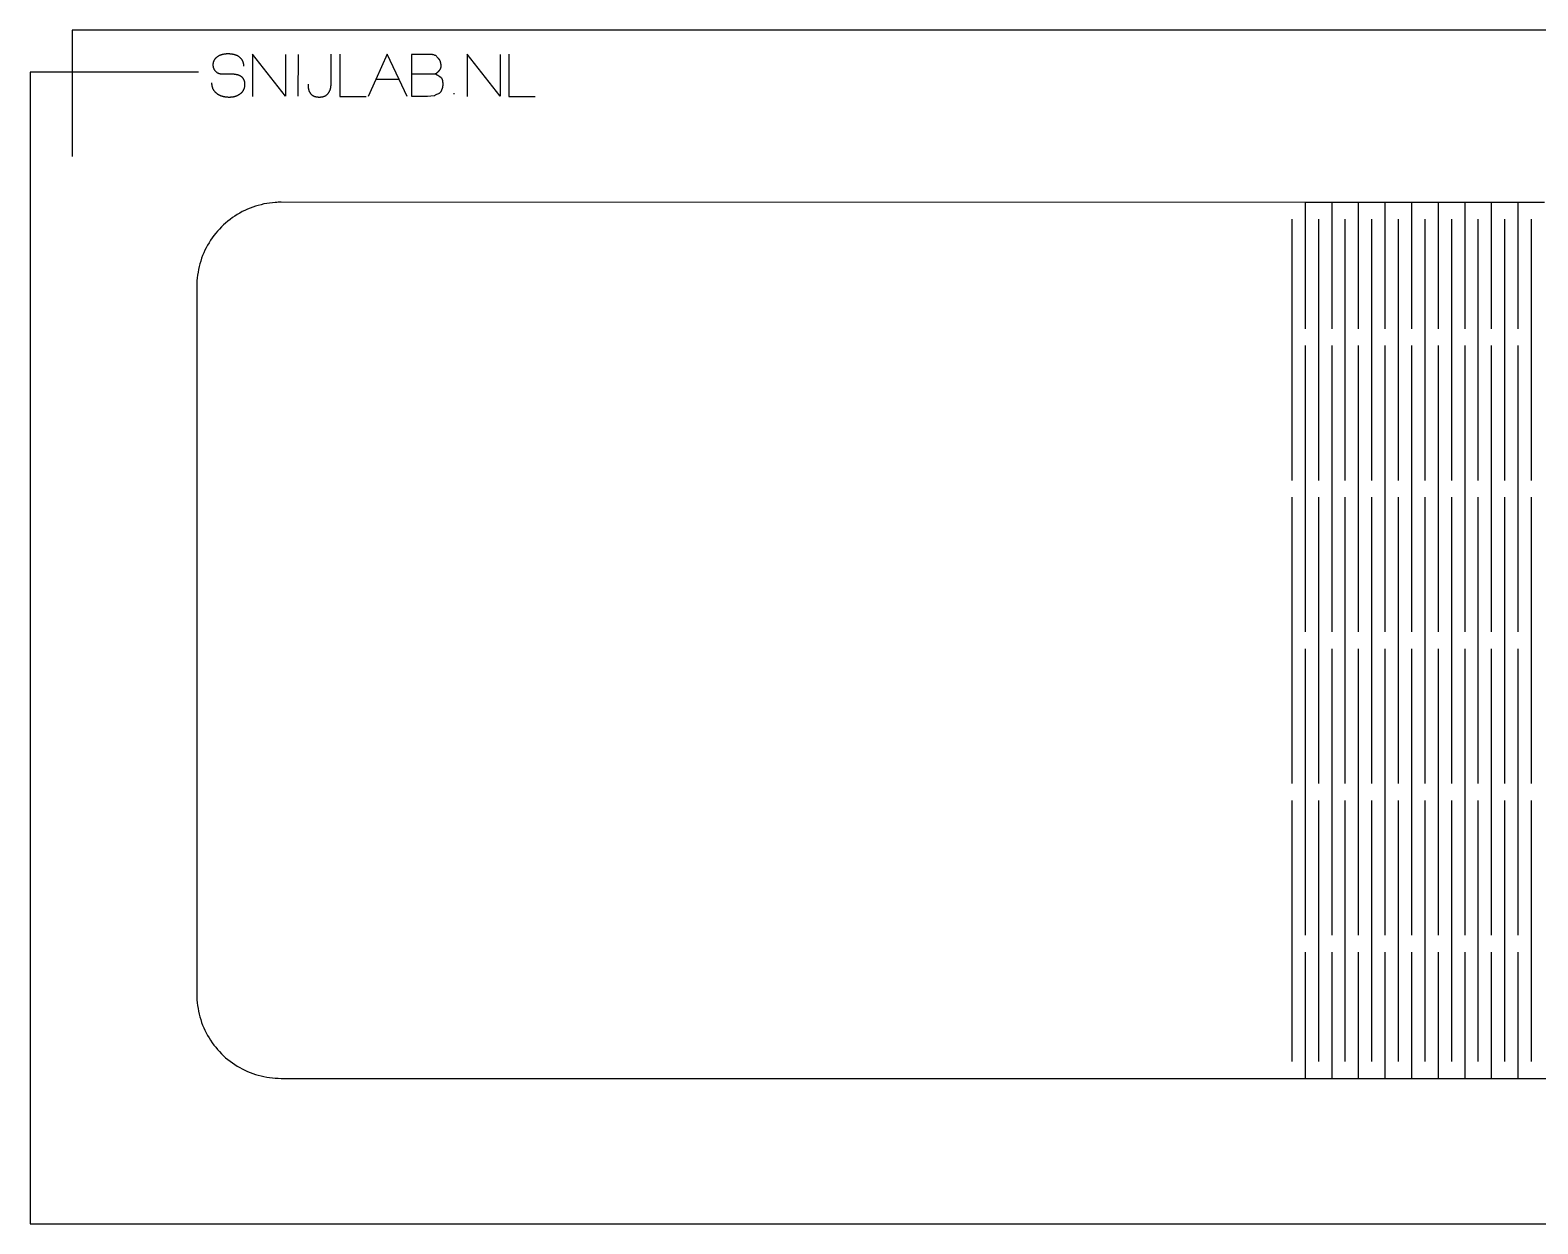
# Model space of a CAD drawing. Extents: x -180 to 180, y -71 to 71.
# Drawn here: x -179.9 to -0.9, y -70.9 to 70.9 of the extents above; entities that cross this region are included whole.
import ezdxf

# ---------------------------------------------------------------- set-up
doc = ezdxf.new("R2010")
doc.units = 0
doc.header["$MEASUREMENT"] = 0
doc.layers.get('0').update_dxf_attribs({"linetype": 'CONTINUOUS'})

msp = doc.modelspace()

# ---------------------------------------------------------------- linework, layer by layer
for p, q in [((179.91, 70.86), (-174.91, 70.86)), ((-174.91, 70.86), (-174.91, 55.86)), ((-156.98, 68.01), (-156.95, 68.02)), ((-156.95, 68.02), (-156.89, 68.03)), ((-156.89, 68.03), (-156.85, 68.04)), ((-156.85, 68.04), (-156.81, 68.05)), ((-156.81, 68.05), (-156.77, 68.05)), ((-156.77, 68.05), (-156.73, 68.06)), ((-156.73, 68.06), (-156.69, 68.06)), ((-156.69, 68.06), (-156.64, 68.06)), ((-156.64, 68.06), (-156.6, 68.07)), ((-156.6, 68.07), (-156.56, 68.07)), ((-156.56, 68.07), (-156.52, 68.07)), ((-156.52, 68.07), (-156.47, 68.07)), ((-156.47, 68.07), (-156.43, 68.07)), ((-156.43, 68.07), (-156.38, 68.07)), ((-156.38, 68.07), (-156.33, 68.07)), ((-156.33, 68.07), (-156.28, 68.07)), ((-156.28, 68.07), (-156.23, 68.07)), ((-156.23, 68.07), (-156.19, 68.06)), ((-156.19, 68.06), (-156.14, 68.06)), ((-156.14, 68.06), (-156.1, 68.06)), ((-156.1, 68.06), (-156.05, 68.05)), ((-156.05, 68.05), (-156.01, 68.04)), ((-156.01, 68.04), (-155.96, 68.04)), ((-155.96, 68.04), (-155.92, 68.03)), ((-155.92, 68.03), (-155.88, 68.02)), ((-155.88, 68.02), (-155.83, 68.02)), ((-158.18, 66.78), (-158.17, 66.82)), ((-158.18, 66.74), (-158.18, 66.78)), ((-158.18, 66.69), (-158.18, 66.74)), ((-158.18, 66.65), (-158.18, 66.69)), ((-158.17, 66.62), (-158.18, 66.65)), ((-158.17, 66.9), (-158.16, 66.93)), ((-158.17, 66.86), (-158.17, 66.9)), ((-158.17, 66.82), (-158.17, 66.86)), ((-158.17, 66.58), (-158.17, 66.62)), ((-158.16, 66.54), (-158.17, 66.58)), ((-158.16, 66.97), (-158.15, 67.01)), ((-158.16, 66.93), (-158.16, 66.97)), ((-158.16, 66.51), (-158.16, 66.54)), ((-158.15, 66.47), (-158.16, 66.51)), ((-158.15, 67.01), (-158.14, 67.05)), ((-158.14, 66.44), (-158.15, 66.47)), ((-158.14, 67.05), (-158.13, 67.08)), ((-158.13, 66.4), (-158.14, 66.44)), ((-158.13, 67.08), (-158.12, 67.12)), ((-158.12, 66.37), (-158.13, 66.4)), ((-158.12, 67.12), (-158.11, 67.16)), ((-158.11, 66.33), (-158.12, 66.37)), ((-158.11, 67.16), (-158.09, 67.19)), ((-158.1, 66.3), (-158.11, 66.33)), ((-158.08, 66.26), (-158.1, 66.3)), ((-158.09, 67.19), (-158.08, 67.22)), ((-158.08, 67.22), (-158.06, 67.26)), ((-158.07, 66.23), (-158.08, 66.26)), ((-158.05, 66.2), (-158.07, 66.23)), ((-158.06, 67.26), (-158.05, 67.29)), ((-158.05, 67.29), (-158.03, 67.32)), ((-158.03, 67.32), (-158.01, 67.35)), ((-158.01, 67.35), (-157.99, 67.39)), ((-157.99, 67.39), (-157.97, 67.42)), ((-157.97, 67.42), (-157.95, 67.45)), ((-157.95, 67.45), (-157.93, 67.48)), ((-157.93, 67.48), (-157.9, 67.51)), ((-157.9, 67.51), (-157.88, 67.53)), ((-157.88, 67.53), (-157.85, 67.56)), ((-157.85, 67.56), (-157.82, 67.59)), ((-157.82, 67.59), (-157.79, 67.62)), ((-157.79, 67.62), (-157.77, 67.64)), ((-157.77, 67.64), (-157.73, 67.67)), ((-157.73, 67.67), (-157.7, 67.69)), ((-157.7, 67.69), (-157.67, 67.72)), ((-157.67, 67.72), (-157.64, 67.74)), ((-157.64, 67.74), (-157.6, 67.76)), ((-157.6, 67.76), (-157.57, 67.78)), ((-157.57, 67.78), (-157.54, 67.8)), ((-157.54, 67.8), (-157.51, 67.82)), ((-157.51, 67.82), (-157.48, 67.84)), ((-157.48, 67.84), (-157.45, 67.85)), ((-157.45, 67.85), (-157.41, 67.87)), ((-157.41, 67.87), (-157.38, 67.88)), ((-157.38, 67.88), (-157.35, 67.9)), ((-157.35, 67.9), (-157.31, 67.91)), ((-157.31, 67.91), (-157.28, 67.93)), ((-157.28, 67.93), (-157.24, 67.94)), ((-157.24, 67.94), (-157.21, 67.95)), ((-157.21, 67.95), (-157.17, 67.96)), ((-157.17, 67.96), (-157.13, 67.98)), ((-157.13, 67.98), (-157.1, 67.99)), ((-157.1, 67.99), (-157.06, 68)), ((-157.06, 68), (-157.02, 68.01)), ((-157.02, 68.01), (-156.98, 68.01)), ((-155.83, 68.02), (-155.79, 68.01)), ((-155.79, 68.01), (-155.75, 68)), ((-155.75, 68), (-155.71, 67.99)), ((-155.71, 67.99), (-155.67, 67.98)), ((-155.67, 67.98), (-155.63, 67.97)), ((-155.63, 67.97), (-155.59, 67.95)), ((-155.59, 67.95), (-155.55, 67.94)), ((-155.55, 67.94), (-155.52, 67.93)), ((-155.52, 67.93), (-155.48, 67.91)), ((-155.48, 67.91), (-155.44, 67.9)), ((-155.44, 67.9), (-155.41, 67.88)), ((-155.41, 67.88), (-155.37, 67.87)), ((-155.37, 67.87), (-155.34, 67.85)), ((-155.34, 67.85), (-155.31, 67.83)), ((-155.31, 67.83), (-155.27, 67.81)), ((-155.27, 67.81), (-155.24, 67.8)), ((-155.24, 67.8), (-155.21, 67.78)), ((-155.21, 67.78), (-155.18, 67.76)), ((-155.18, 67.76), (-155.15, 67.73)), ((-155.15, 67.73), (-155.11, 67.71)), ((-155.11, 67.71), (-155.08, 67.69)), ((-155.08, 67.69), (-155.05, 67.66)), ((-155.05, 67.66), (-155.02, 67.63)), ((-155.02, 67.63), (-154.99, 67.61)), ((-154.99, 67.61), (-154.96, 67.58)), ((-154.96, 67.58), (-154.93, 67.55)), ((-154.93, 67.55), (-154.9, 67.52)), ((-154.9, 67.52), (-154.88, 67.49)), ((-154.88, 67.49), (-154.85, 67.46)), ((-154.85, 67.46), (-154.83, 67.43)), ((-154.83, 67.43), (-154.8, 67.39)), ((-154.8, 67.39), (-154.78, 67.36)), ((-154.78, 67.36), (-154.76, 67.33)), ((-154.76, 67.33), (-154.74, 67.29)), ((-154.74, 67.29), (-154.72, 67.26)), ((-154.72, 67.26), (-154.7, 67.22)), ((-154.7, 67.22), (-154.69, 67.18)), ((-154.69, 67.18), (-154.67, 67.14)), ((-154.67, 67.14), (-154.66, 67.11)), ((-154.66, 67.11), (-154.64, 67.07)), ((-154.64, 67.07), (-154.63, 67.03)), ((-154.63, 67.03), (-154.62, 66.98)), ((-154.62, 66.98), (-154.61, 66.94)), ((-154.61, 66.94), (-154.6, 66.9)), ((-154.6, 66.9), (-154.59, 66.86)), ((-154.59, 66.86), (-154.58, 66.81)), ((-154.58, 66.81), (-154.58, 66.77)), ((-154.58, 66.77), (-154.57, 66.72)), ((-154.57, 66.72), (-154.57, 66.68)), ((-154.57, 66.68), (-154.56, 66.63)), ((-154.56, 66.63), (-154.56, 66.58)), ((-149.61, 63.01), (-153.52, 68.01)), ((-153.52, 68.01), (-153.52, 62.98)), ((-149.61, 67.98), (-149.61, 63.01)), ((-148.1, 67.98), (-148.11, 63.01)), ((-144.18, 64.55), (-144.18, 68.01)), ((-143.13, 68.01), (-143.13, 62.98)), ((-137.52, 68.01), (-138.87, 64.99)), ((-136.09, 64.99), (-137.52, 68.01)), ((-132.61, 67.98), (-134.64, 67.98)), ((-134.64, 67.98), (-134.64, 63.01)), ((-132.56, 67.98), (-132.61, 67.98)), ((-132.5, 67.97), (-132.56, 67.98)), ((-132.45, 67.97), (-132.5, 67.97)), ((-132.4, 67.97), (-132.45, 67.97)), ((-132.36, 67.97), (-132.4, 67.97)), ((-132.31, 67.96), (-132.36, 67.97)), ((-132.27, 67.96), (-132.31, 67.96)), ((-132.23, 67.96), (-132.27, 67.96)), ((-132.19, 67.95), (-132.23, 67.96)), ((-132.15, 67.95), (-132.19, 67.95)), ((-132.11, 67.94), (-132.15, 67.95)), ((-132.08, 67.93), (-132.11, 67.94)), ((-132.04, 67.93), (-132.08, 67.93)), ((-132.01, 67.92), (-132.04, 67.93)), ((-131.98, 67.91), (-132.01, 67.92)), ((-131.91, 67.88), (-131.98, 67.91)), ((-131.85, 67.86), (-131.91, 67.88)), ((-131.82, 67.85), (-131.85, 67.86)), ((-131.8, 67.84), (-131.82, 67.85)), ((-131.76, 67.83), (-131.8, 67.84)), ((-131.68, 67.76), (-131.76, 67.83)), ((-131.62, 67.69), (-131.68, 67.76)), ((-131.55, 67.62), (-131.62, 67.69)), ((-131.5, 67.56), (-131.55, 67.62)), ((-131.47, 67.54), (-131.5, 67.56)), ((-131.45, 67.51), (-131.47, 67.54)), ((-131.42, 67.48), (-131.45, 67.51)), ((-131.4, 67.45), (-131.42, 67.48)), ((-131.38, 67.43), (-131.4, 67.45)), ((-131.36, 67.41), (-131.38, 67.43)), ((-131.34, 67.38), (-131.36, 67.41)), ((-131.32, 67.36), (-131.34, 67.38)), ((-131.21, 67.1), (-131.32, 67.36)), ((-131.23, 66.21), (-131.21, 66.23)), ((-131.2, 67.08), (-131.21, 67.1)), ((-131.21, 66.23), (-131.2, 66.26)), ((-131.19, 67.05), (-131.2, 67.08)), ((-131.2, 66.26), (-131.18, 66.29)), ((-131.18, 67.03), (-131.19, 67.05)), ((-131.17, 67), (-131.18, 67.03)), ((-131.18, 66.29), (-131.17, 66.32)), ((-131.17, 66.98), (-131.17, 67)), ((-131.16, 66.95), (-131.17, 66.98)), ((-131.17, 66.32), (-131.16, 66.35)), ((-131.15, 66.93), (-131.16, 66.95)), ((-131.16, 66.35), (-131.15, 66.38)), ((-131.15, 66.9), (-131.15, 66.93)), ((-131.14, 66.87), (-131.15, 66.9)), ((-131.15, 66.38), (-131.14, 66.41)), ((-131.14, 66.83), (-131.14, 66.87)), ((-131.13, 66.79), (-131.14, 66.83)), ((-131.14, 66.41), (-131.13, 66.44)), ((-131.13, 66.75), (-131.13, 66.79)), ((-131.13, 66.71), (-131.13, 66.75)), ((-131.13, 66.69), (-131.13, 66.71)), ((-131.12, 66.66), (-131.13, 66.69)), ((-131.13, 66.48), (-131.12, 66.51)), ((-131.13, 66.44), (-131.13, 66.48)), ((-131.12, 66.63), (-131.12, 66.66)), ((-131.12, 66.6), (-131.12, 66.63)), ((-131.12, 66.57), (-131.12, 66.6)), ((-131.12, 66.54), (-131.12, 66.57)), ((-131.12, 66.51), (-131.12, 66.54)), ((-124.12, 63.01), (-128.03, 68.01)), ((-128.03, 68.01), (-128.03, 62.98)), ((-124.12, 67.98), (-124.12, 63.01)), ((-123.06, 68.01), (-123.06, 62.98)), ((-159.91, 65.86), (-179.91, 65.86)), ((-179.91, 65.86), (-179.91, -70.86)), ((-158.37, 64.61), (-158.37, 64.58)), ((-158.37, 64.58), (-158.37, 64.55)), ((-158.37, 64.55), (-158.36, 64.53)), ((-158.36, 64.53), (-158.36, 64.5)), ((-158.36, 64.5), (-158.36, 64.47)), ((-158.36, 64.47), (-158.36, 64.45)), ((-158.36, 64.45), (-158.36, 64.42)), ((-158.03, 66.17), (-158.05, 66.2)), ((-158.01, 66.13), (-158.03, 66.17)), ((-157.99, 66.1), (-158.01, 66.13)), ((-157.98, 66.08), (-157.99, 66.1)), ((-157.96, 66.06), (-157.98, 66.08)), ((-157.94, 66.04), (-157.96, 66.06)), ((-157.93, 66.02), (-157.94, 66.04)), ((-157.91, 66), (-157.93, 66.02)), ((-157.89, 65.98), (-157.91, 66)), ((-157.88, 65.96), (-157.89, 65.98)), ((-157.86, 65.94), (-157.88, 65.96)), ((-157.84, 65.92), (-157.86, 65.94)), ((-157.82, 65.9), (-157.84, 65.92)), ((-157.8, 65.88), (-157.82, 65.9)), ((-157.78, 65.86), (-157.8, 65.88)), ((-157.76, 65.85), (-157.78, 65.86)), ((-157.74, 65.83), (-157.76, 65.85)), ((-157.72, 65.82), (-157.74, 65.83)), ((-157.69, 65.79), (-157.72, 65.82)), ((-157.66, 65.77), (-157.69, 65.79)), ((-157.63, 65.76), (-157.66, 65.77)), ((-157.59, 65.74), (-157.63, 65.76)), ((-157.56, 65.72), (-157.59, 65.74)), ((-157.53, 65.71), (-157.56, 65.72)), ((-157.49, 65.7), (-157.53, 65.71)), ((-157.46, 65.68), (-157.49, 65.7)), ((-157.42, 65.67), (-157.46, 65.68)), ((-157.39, 65.67), (-157.42, 65.67)), ((-157.35, 65.66), (-157.39, 65.67)), ((-157.31, 65.65), (-157.35, 65.66)), ((-157.28, 65.65), (-157.31, 65.65)), ((-157.24, 65.65), (-157.28, 65.65)), ((-157.21, 65.65), (-157.24, 65.65)), ((-156.16, 65.65), (-157.21, 65.65)), ((-156.06, 65.64), (-156.16, 65.65)), ((-156.01, 65.64), (-156.06, 65.64)), ((-155.96, 65.64), (-156.01, 65.64)), ((-155.92, 65.64), (-155.96, 65.64)), ((-155.87, 65.63), (-155.92, 65.64)), ((-155.82, 65.63), (-155.87, 65.63)), ((-155.78, 65.63), (-155.82, 65.63)), ((-155.74, 65.62), (-155.78, 65.63)), ((-155.69, 65.62), (-155.74, 65.62)), ((-155.65, 65.61), (-155.69, 65.62)), ((-155.61, 65.61), (-155.65, 65.61)), ((-155.57, 65.6), (-155.61, 65.61)), ((-155.53, 65.6), (-155.57, 65.6)), ((-155.49, 65.59), (-155.53, 65.6)), ((-155.45, 65.58), (-155.49, 65.59)), ((-155.41, 65.57), (-155.45, 65.58)), ((-155.38, 65.57), (-155.41, 65.57)), ((-155.34, 65.56), (-155.38, 65.57)), ((-155.31, 65.55), (-155.34, 65.56)), ((-155.27, 65.54), (-155.31, 65.55)), ((-155.24, 65.53), (-155.27, 65.54)), ((-155.21, 65.52), (-155.24, 65.53)), ((-155.17, 65.51), (-155.21, 65.52)), ((-155.14, 65.5), (-155.17, 65.51)), ((-155.11, 65.49), (-155.14, 65.5)), ((-155.08, 65.48), (-155.11, 65.49)), ((-155.06, 65.46), (-155.08, 65.48)), ((-155.03, 65.45), (-155.06, 65.46)), ((-155, 65.44), (-155.03, 65.45)), ((-154.97, 65.42), (-155, 65.44)), ((-154.93, 65.4), (-154.97, 65.42)), ((-154.9, 65.38), (-154.93, 65.4)), ((-154.86, 65.36), (-154.9, 65.38)), ((-154.84, 65.34), (-154.86, 65.36)), ((-154.82, 65.33), (-154.84, 65.34)), ((-154.79, 65.31), (-154.82, 65.33)), ((-154.77, 65.29), (-154.79, 65.31)), ((-154.75, 65.27), (-154.77, 65.29)), ((-154.73, 65.25), (-154.75, 65.27)), ((-154.71, 65.23), (-154.73, 65.25)), ((-154.69, 65.22), (-154.71, 65.23)), ((-154.67, 65.19), (-154.69, 65.22)), ((-154.65, 65.17), (-154.67, 65.19)), ((-154.64, 65.15), (-154.65, 65.17)), ((-154.62, 65.13), (-154.64, 65.15)), ((-154.6, 65.11), (-154.62, 65.13)), ((-154.59, 65.09), (-154.6, 65.11)), ((-154.57, 65.06), (-154.59, 65.09)), ((-154.56, 65.04), (-154.57, 65.06)), ((-154.55, 65.01), (-154.56, 65.04)), ((-154.53, 64.99), (-154.55, 65.01)), ((-154.52, 64.96), (-154.53, 64.99)), ((-154.51, 64.94), (-154.52, 64.96)), ((-154.5, 64.91), (-154.51, 64.94)), ((-154.49, 64.89), (-154.5, 64.91)), ((-154.48, 64.86), (-154.49, 64.89)), ((-154.47, 64.83), (-154.48, 64.86)), ((-154.46, 64.79), (-154.47, 64.83)), ((-154.45, 64.76), (-154.46, 64.79)), ((-154.44, 64.72), (-154.45, 64.76)), ((-154.43, 64.68), (-154.44, 64.72)), ((-154.43, 64.63), (-154.43, 64.68)), ((-154.42, 64.59), (-154.43, 64.63)), ((-154.42, 64.55), (-154.42, 64.59)), ((-154.41, 64.51), (-154.42, 64.55)), ((-154.41, 64.46), (-154.41, 64.51)), ((-154.41, 64.42), (-154.41, 64.46)), ((-144.19, 64.4), (-144.18, 64.45)), ((-144.18, 64.5), (-144.18, 64.55)), ((-144.18, 64.45), (-144.18, 64.5)), ((-138.87, 64.99), (-139.79, 62.98)), ((-136.09, 64.99), (-138.87, 64.99)), ((-135.16, 62.98), (-136.09, 64.99)), ((-134.61, 65.66), (-131.82, 65.66)), ((-131.82, 65.66), (-131.79, 65.68)), ((-131.74, 65.62), (-131.82, 65.66)), ((-131.79, 65.68), (-131.75, 65.7)), ((-131.75, 65.7), (-131.71, 65.73)), ((-131.66, 65.57), (-131.74, 65.62)), ((-131.71, 65.73), (-131.68, 65.75)), ((-131.68, 65.75), (-131.64, 65.77)), ((-131.62, 65.55), (-131.66, 65.57)), ((-131.64, 65.77), (-131.61, 65.8)), ((-131.59, 65.53), (-131.62, 65.55)), ((-131.61, 65.8), (-131.58, 65.83)), ((-131.55, 65.51), (-131.59, 65.53)), ((-131.58, 65.83), (-131.54, 65.85)), ((-131.52, 65.49), (-131.55, 65.51)), ((-131.54, 65.85), (-131.51, 65.88)), ((-131.48, 65.47), (-131.52, 65.49)), ((-131.51, 65.88), (-131.48, 65.91)), ((-131.48, 65.91), (-131.45, 65.94)), ((-131.45, 65.45), (-131.48, 65.47)), ((-131.45, 65.94), (-131.42, 65.97)), ((-131.42, 65.43), (-131.45, 65.45)), ((-131.42, 65.97), (-131.39, 66)), ((-131.39, 65.41), (-131.42, 65.43)), ((-131.39, 66), (-131.36, 66.03)), ((-131.36, 65.39), (-131.39, 65.41)), ((-131.36, 66.03), (-131.33, 66.07)), ((-131.33, 65.37), (-131.36, 65.39)), ((-131.33, 66.07), (-131.3, 66.1)), ((-131.31, 65.35), (-131.33, 65.37)), ((-131.28, 65.33), (-131.31, 65.35)), ((-131.3, 66.1), (-131.28, 66.12)), ((-131.28, 66.12), (-131.27, 66.15)), ((-131.13, 65.21), (-131.28, 65.33)), ((-131.27, 66.15), (-131.25, 66.17)), ((-131.25, 66.17), (-131.24, 66.19)), ((-131.24, 66.19), (-131.23, 66.21)), ((-131.03, 65.12), (-131.13, 65.21)), ((-131.01, 65.1), (-131.03, 65.12)), ((-130.99, 65.07), (-131.01, 65.1)), ((-130.98, 65.04), (-130.99, 65.07)), ((-130.97, 65.02), (-130.98, 65.04)), ((-130.96, 64.99), (-130.97, 65.02)), ((-130.95, 64.97), (-130.96, 64.99)), ((-130.94, 64.94), (-130.95, 64.97)), ((-130.94, 64.91), (-130.94, 64.94)), ((-130.93, 64.88), (-130.94, 64.91)), ((-130.92, 64.85), (-130.93, 64.88)), ((-130.91, 64.81), (-130.92, 64.85)), ((-130.91, 64.76), (-130.91, 64.81)), ((-130.9, 64.71), (-130.91, 64.76)), ((-130.9, 64.66), (-130.9, 64.71)), ((-130.89, 64.64), (-130.9, 64.66)), ((-130.89, 64.61), (-130.89, 64.64)), ((-130.89, 64.58), (-130.89, 64.61)), ((-130.89, 64.56), (-130.89, 64.58)), ((-130.89, 64.53), (-130.89, 64.56)), ((-130.89, 64.5), (-130.89, 64.53)), ((-130.89, 64.47), (-130.89, 64.5)), ((-130.89, 64.44), (-130.89, 64.47)), ((-130.89, 64.39), (-130.89, 64.44)), ((-158.36, 64.42), (-158.35, 64.4)), ((-158.35, 64.4), (-158.35, 64.37)), ((-158.35, 64.37), (-158.34, 64.32)), ((-158.34, 64.32), (-158.33, 64.27)), ((-158.33, 64.27), (-158.32, 64.22)), ((-158.32, 64.22), (-158.31, 64.18)), ((-158.31, 64.18), (-158.3, 64.13)), ((-158.3, 64.13), (-158.29, 64.08)), ((-158.29, 64.08), (-158.27, 64.04)), ((-158.27, 64.04), (-158.26, 64)), ((-158.26, 64), (-158.24, 63.95)), ((-158.24, 63.95), (-158.22, 63.91)), ((-158.22, 63.91), (-158.2, 63.87)), ((-158.2, 63.87), (-158.18, 63.83)), ((-158.18, 63.83), (-158.16, 63.79)), ((-158.16, 63.79), (-158.13, 63.75)), ((-158.13, 63.75), (-158.11, 63.71)), ((-158.11, 63.71), (-158.08, 63.67)), ((-158.08, 63.67), (-158.06, 63.64)), ((-158.06, 63.64), (-158.03, 63.6)), ((-158.03, 63.6), (-158, 63.57)), ((-158, 63.57), (-157.97, 63.53)), ((-157.97, 63.53), (-157.94, 63.5)), ((-157.94, 63.5), (-157.91, 63.47)), ((-157.91, 63.47), (-157.87, 63.44)), ((-157.87, 63.44), (-157.84, 63.41)), ((-157.84, 63.41), (-157.8, 63.38)), ((-157.8, 63.38), (-157.76, 63.35)), ((-157.76, 63.35), (-157.72, 63.32)), ((-157.72, 63.32), (-157.69, 63.29)), ((-157.69, 63.29), (-157.65, 63.27)), ((-157.65, 63.27), (-157.61, 63.25)), ((-157.61, 63.25), (-157.58, 63.22)), ((-157.58, 63.22), (-157.54, 63.2)), ((-157.54, 63.2), (-157.5, 63.18)), ((-157.5, 63.18), (-157.46, 63.16)), ((-157.46, 63.16), (-157.42, 63.15)), ((-157.42, 63.15), (-157.38, 63.13)), ((-157.38, 63.13), (-157.34, 63.11)), ((-157.34, 63.11), (-157.3, 63.09)), ((-157.3, 63.09), (-157.26, 63.08)), ((-157.26, 63.08), (-157.22, 63.06)), ((-157.22, 63.06), (-157.17, 63.05)), ((-157.17, 63.05), (-157.13, 63.03)), ((-157.13, 63.03), (-157.08, 63.02)), ((-157.08, 63.02), (-157.04, 63.01)), ((-157.04, 63.01), (-156.99, 63)), ((-156.99, 63), (-156.95, 62.99)), ((-156.95, 62.99), (-156.9, 62.98)), ((-156.9, 62.98), (-156.83, 62.97)), ((-156.83, 62.97), (-156.78, 62.96)), ((-156.78, 62.96), (-156.73, 62.95)), ((-156.73, 62.95), (-156.68, 62.94)), ((-156.68, 62.94), (-156.63, 62.94)), ((-156.63, 62.94), (-156.57, 62.93)), ((-156.57, 62.93), (-156.52, 62.93)), ((-156.52, 62.93), (-156.47, 62.93)), ((-156.47, 62.93), (-156.41, 62.92)), ((-156.41, 62.92), (-156.36, 62.92)), ((-156.36, 62.92), (-156.3, 62.92)), ((-156.3, 62.92), (-156.25, 62.92)), ((-156.25, 62.92), (-156.2, 62.92)), ((-156.2, 62.92), (-156.16, 62.92)), ((-156.16, 62.92), (-156.11, 62.92)), ((-156.11, 62.92), (-156.07, 62.93)), ((-156.07, 62.93), (-156.02, 62.93)), ((-156.02, 62.93), (-155.98, 62.93)), ((-155.98, 62.93), (-155.93, 62.94)), ((-155.93, 62.94), (-155.89, 62.94)), ((-155.89, 62.94), (-155.85, 62.95)), ((-155.85, 62.95), (-155.81, 62.96)), ((-155.81, 62.96), (-155.76, 62.96)), ((-155.76, 62.96), (-155.72, 62.97)), ((-155.72, 62.97), (-155.68, 62.98)), ((-155.68, 62.98), (-155.64, 62.99)), ((-155.64, 62.99), (-155.6, 63)), ((-155.6, 63), (-155.56, 63.01)), ((-155.56, 63.01), (-155.52, 63.02)), ((-155.52, 63.02), (-155.48, 63.04)), ((-155.48, 63.04), (-155.45, 63.05)), ((-155.45, 63.05), (-155.41, 63.06)), ((-155.41, 63.06), (-155.37, 63.08)), ((-155.37, 63.08), (-155.33, 63.09)), ((-155.33, 63.09), (-155.3, 63.11)), ((-155.3, 63.11), (-155.26, 63.13)), ((-155.26, 63.13), (-155.23, 63.14)), ((-155.23, 63.14), (-155.19, 63.16)), ((-155.19, 63.16), (-155.16, 63.18)), ((-155.16, 63.18), (-155.12, 63.2)), ((-155.12, 63.2), (-155.09, 63.22)), ((-155.09, 63.22), (-155.06, 63.24)), ((-155.06, 63.24), (-155.02, 63.26)), ((-155.02, 63.26), (-154.99, 63.28)), ((-154.99, 63.28), (-154.96, 63.31)), ((-154.96, 63.31), (-154.92, 63.34)), ((-154.92, 63.34), (-154.89, 63.36)), ((-154.89, 63.36), (-154.86, 63.39)), ((-154.86, 63.39), (-154.82, 63.42)), ((-154.82, 63.42), (-154.79, 63.45)), ((-154.79, 63.45), (-154.77, 63.48)), ((-154.77, 63.48), (-154.74, 63.51)), ((-154.74, 63.51), (-154.71, 63.54)), ((-154.71, 63.54), (-154.69, 63.57)), ((-154.69, 63.57), (-154.66, 63.6)), ((-154.66, 63.6), (-154.64, 63.64)), ((-154.64, 63.64), (-154.62, 63.67)), ((-154.62, 63.67), (-154.59, 63.7)), ((-154.59, 63.7), (-154.58, 63.74)), ((-154.58, 63.74), (-154.56, 63.77)), ((-154.56, 63.77), (-154.54, 63.81)), ((-154.54, 63.81), (-154.52, 63.84)), ((-154.52, 63.84), (-154.51, 63.88)), ((-154.51, 63.88), (-154.49, 63.92)), ((-154.49, 63.92), (-154.48, 63.96)), ((-154.48, 63.96), (-154.47, 64)), ((-154.47, 64), (-154.46, 64.03)), ((-154.46, 64.03), (-154.45, 64.07)), ((-154.45, 64.07), (-154.44, 64.12)), ((-154.44, 64.12), (-154.43, 64.16)), ((-154.43, 64.2), (-154.42, 64.24)), ((-154.43, 64.16), (-154.43, 64.2)), ((-154.42, 64.28), (-154.41, 64.33)), ((-154.42, 64.24), (-154.42, 64.28)), ((-154.41, 64.37), (-154.41, 64.42)), ((-154.41, 64.33), (-154.41, 64.37)), ((-146.91, 64.43), (-146.91, 64.38)), ((-146.91, 64.38), (-146.91, 64.33)), ((-146.91, 64.33), (-146.91, 64.29)), ((-146.91, 64.29), (-146.91, 64.24)), ((-146.91, 64.24), (-146.91, 64.2)), ((-146.91, 64.2), (-146.91, 64.16)), ((-146.91, 64.16), (-146.9, 64.11)), ((-146.9, 64.11), (-146.9, 64.07)), ((-146.9, 64.07), (-146.89, 64.03)), ((-146.89, 64.03), (-146.89, 63.99)), ((-146.89, 63.99), (-146.88, 63.95)), ((-146.88, 63.95), (-146.87, 63.91)), ((-146.87, 63.91), (-146.87, 63.88)), ((-146.87, 63.88), (-146.86, 63.84)), ((-146.86, 63.84), (-146.85, 63.8)), ((-146.85, 63.8), (-146.84, 63.77)), ((-146.84, 63.77), (-146.83, 63.73)), ((-146.83, 63.73), (-146.82, 63.7)), ((-146.82, 63.7), (-146.81, 63.66)), ((-146.81, 63.66), (-146.79, 63.63)), ((-146.79, 63.63), (-146.78, 63.6)), ((-146.78, 63.6), (-146.77, 63.57)), ((-146.77, 63.57), (-146.75, 63.54)), ((-146.75, 63.54), (-146.74, 63.51)), ((-146.74, 63.51), (-146.72, 63.48)), ((-146.72, 63.48), (-146.71, 63.45)), ((-146.71, 63.45), (-146.69, 63.42)), ((-146.69, 63.42), (-146.67, 63.4)), ((-146.67, 63.4), (-146.65, 63.37)), ((-146.65, 63.37), (-146.63, 63.34)), ((-146.63, 63.34), (-146.61, 63.32)), ((-146.61, 63.32), (-146.59, 63.3)), ((-146.59, 63.3), (-146.57, 63.27)), ((-146.57, 63.27), (-146.55, 63.25)), ((-146.55, 63.25), (-146.53, 63.23)), ((-146.53, 63.23), (-146.5, 63.21)), ((-146.5, 63.21), (-146.48, 63.19)), ((-146.48, 63.19), (-146.46, 63.17)), ((-146.46, 63.17), (-146.43, 63.15)), ((-146.43, 63.15), (-146.4, 63.13)), ((-146.4, 63.13), (-146.38, 63.11)), ((-146.38, 63.11), (-146.35, 63.1)), ((-146.35, 63.1), (-146.32, 63.08)), ((-146.32, 63.08), (-146.29, 63.07)), ((-146.29, 63.07), (-146.26, 63.05)), ((-146.26, 63.05), (-146.23, 63.04)), ((-146.23, 63.04), (-146.2, 63.03)), ((-146.2, 63.03), (-146.17, 63.01)), ((-146.17, 63.01), (-146.14, 63)), ((-146.14, 63), (-146.11, 62.99)), ((-146.11, 62.99), (-146.07, 62.98)), ((-146.07, 62.98), (-146.04, 62.97)), ((-146.04, 62.97), (-146, 62.96)), ((-146, 62.96), (-145.97, 62.96)), ((-145.97, 62.96), (-145.93, 62.95)), ((-145.93, 62.95), (-145.9, 62.94)), ((-145.9, 62.94), (-145.86, 62.94)), ((-145.86, 62.94), (-145.82, 62.93)), ((-145.82, 62.93), (-145.78, 62.93)), ((-145.78, 62.93), (-145.74, 62.93)), ((-145.74, 62.93), (-145.7, 62.92)), ((-145.7, 62.92), (-145.66, 62.92)), ((-145.66, 62.92), (-145.62, 62.92)), ((-145.62, 62.92), (-145.58, 62.92)), ((-145.58, 62.92), (-145.53, 62.92)), ((-145.53, 62.92), (-145.49, 62.92)), ((-145.49, 62.92), (-145.45, 62.92)), ((-145.45, 62.92), (-145.41, 62.93)), ((-145.41, 62.93), (-145.37, 62.93)), ((-145.37, 62.93), (-145.33, 62.93)), ((-145.33, 62.93), (-145.29, 62.94)), ((-145.29, 62.94), (-145.25, 62.95)), ((-145.25, 62.95), (-145.21, 62.95)), ((-145.21, 62.95), (-145.17, 62.96)), ((-145.17, 62.96), (-145.14, 62.97)), ((-145.14, 62.97), (-145.1, 62.98)), ((-145.1, 62.98), (-145.07, 62.99)), ((-145.07, 62.99), (-145.03, 63)), ((-145.03, 63), (-145, 63.01)), ((-145, 63.01), (-144.97, 63.03)), ((-144.97, 63.03), (-144.93, 63.04)), ((-144.93, 63.04), (-144.9, 63.05)), ((-144.9, 63.05), (-144.87, 63.07)), ((-144.87, 63.07), (-144.84, 63.08)), ((-144.84, 63.08), (-144.81, 63.1)), ((-144.81, 63.1), (-144.78, 63.12)), ((-144.78, 63.12), (-144.75, 63.14)), ((-144.75, 63.14), (-144.73, 63.16)), ((-144.73, 63.16), (-144.7, 63.18)), ((-144.7, 63.18), (-144.67, 63.2)), ((-144.67, 63.2), (-144.65, 63.22)), ((-144.65, 63.22), (-144.62, 63.24)), ((-144.62, 63.24), (-144.6, 63.26)), ((-144.6, 63.26), (-144.57, 63.29)), ((-144.57, 63.29), (-144.55, 63.31)), ((-144.55, 63.31), (-144.53, 63.34)), ((-144.53, 63.34), (-144.51, 63.37)), ((-144.51, 63.37), (-144.49, 63.39)), ((-144.49, 63.39), (-144.47, 63.42)), ((-144.47, 63.42), (-144.45, 63.45)), ((-144.45, 63.45), (-144.43, 63.48)), ((-144.43, 63.48), (-144.41, 63.51)), ((-144.41, 63.51), (-144.39, 63.54)), ((-144.39, 63.54), (-144.38, 63.58)), ((-144.38, 63.58), (-144.36, 63.61)), ((-144.36, 63.61), (-144.35, 63.64)), ((-144.35, 63.64), (-144.33, 63.68)), ((-144.33, 63.68), (-144.32, 63.71)), ((-144.32, 63.71), (-144.3, 63.75)), ((-144.3, 63.75), (-144.29, 63.79)), ((-144.29, 63.79), (-144.28, 63.83)), ((-144.28, 63.83), (-144.27, 63.87)), ((-144.27, 63.87), (-144.26, 63.9)), ((-144.26, 63.9), (-144.25, 63.95)), ((-144.25, 63.95), (-144.24, 63.99)), ((-144.24, 63.99), (-144.23, 64.03)), ((-144.23, 64.03), (-144.22, 64.07)), ((-144.22, 64.07), (-144.21, 64.12)), ((-144.21, 64.16), (-144.2, 64.21)), ((-144.21, 64.12), (-144.21, 64.16)), ((-144.2, 64.25), (-144.19, 64.3)), ((-144.2, 64.21), (-144.2, 64.25)), ((-144.19, 64.35), (-144.19, 64.4)), ((-144.19, 64.3), (-144.19, 64.35)), ((-143.13, 62.98), (-140.02, 62.98)), ((-134.64, 63.01), (-132.75, 63.01)), ((-132.75, 63.01), (-132.35, 63.05)), ((-132.35, 63.05), (-131.95, 63.09)), ((-131.95, 63.09), (-131.92, 63.1)), ((-131.92, 63.1), (-131.88, 63.11)), ((-131.88, 63.11), (-131.86, 63.12)), ((-131.86, 63.12), (-131.83, 63.14)), ((-131.83, 63.14), (-131.77, 63.16)), ((-131.77, 63.16), (-131.61, 63.24)), ((-131.61, 63.24), (-131.4, 63.34)), ((-131.4, 63.34), (-131.37, 63.35)), ((-131.37, 63.35), (-131.34, 63.37)), ((-131.34, 63.37), (-131.31, 63.38)), ((-131.31, 63.38), (-131.29, 63.4)), ((-131.29, 63.4), (-131.26, 63.42)), ((-131.26, 63.42), (-131.24, 63.44)), ((-131.24, 63.44), (-131.22, 63.46)), ((-131.22, 63.46), (-131.2, 63.48)), ((-131.2, 63.48), (-131.18, 63.5)), ((-131.18, 63.5), (-131.16, 63.52)), ((-131.16, 63.52), (-131.14, 63.54)), ((-131.14, 63.54), (-131.13, 63.56)), ((-131.13, 63.56), (-131.11, 63.58)), ((-131.11, 63.58), (-131.1, 63.61)), ((-131.1, 63.61), (-131.09, 63.63)), ((-131.09, 63.63), (-131.07, 63.65)), ((-131.07, 63.65), (-131.06, 63.68)), ((-131.06, 63.71), (-131.05, 63.73)), ((-131.06, 63.68), (-131.06, 63.71)), ((-131.05, 63.73), (-131.04, 63.76)), ((-131.04, 63.79), (-131.03, 63.81)), ((-131.04, 63.76), (-131.04, 63.79)), ((-131.03, 63.81), (-131.01, 63.83)), ((-131.01, 63.83), (-131, 63.86)), ((-131, 63.86), (-130.99, 63.88)), ((-130.99, 63.88), (-130.98, 63.91)), ((-130.98, 63.91), (-130.97, 63.93)), ((-130.97, 63.93), (-130.96, 63.96)), ((-130.96, 63.96), (-130.95, 63.99)), ((-130.95, 63.99), (-130.94, 64.02)), ((-130.94, 64.02), (-130.93, 64.05)), ((-130.93, 64.05), (-130.92, 64.08)), ((-130.92, 64.12), (-130.91, 64.16)), ((-130.92, 64.08), (-130.92, 64.12)), ((-130.91, 64.16), (-130.9, 64.2)), ((-130.9, 64.25), (-130.89, 64.3)), ((-130.9, 64.2), (-130.9, 64.25)), ((-130.89, 64.34), (-130.89, 64.39)), ((-130.89, 64.3), (-130.89, 64.34)), ((-129.58, 63.25), (-129.58, 63.37)), ((-123.06, 62.98), (-119.96, 62.98)), ((-152.49, 50.14), (-152.82, 50.06)), ((-152.16, 50.22), (-152.49, 50.14)), ((-151.82, 50.28), (-152.16, 50.22)), ((-151.48, 50.33), (-151.82, 50.28)), ((-151.15, 50.37), (-151.48, 50.33)), ((-150.81, 50.4), (-151.15, 50.37)), ((-150.63, 50.41), (-150.81, 50.4)), ((-150.46, 50.42), (-150.63, 50.41)), ((-150.12, 50.43), (-150.46, 50.42)), ((-28.54, 50.41), (-150.12, 50.43)), ((-28.54, 50.41), (-28.54, 35.41)), ((-25.39, 50.41), (-28.54, 50.41)), ((-25.39, 50.41), (-25.39, 35.41)), ((-22.23, 50.41), (-25.39, 50.41)), ((-22.23, 50.41), (-22.23, 35.41)), ((-19.07, 50.41), (-22.23, 50.41)), ((-19.07, 50.41), (-19.07, 35.41)), ((-15.91, 50.41), (-19.07, 50.41)), ((-15.91, 50.41), (-15.91, 35.41)), ((-12.75, 50.41), (-15.91, 50.41)), ((-12.75, 50.41), (-12.75, 35.41)), ((-9.6, 50.41), (-12.75, 50.41)), ((-9.6, 50.41), (-9.6, 35.41)), ((-6.44, 50.41), (-9.6, 50.41)), ((-6.44, 50.41), (-6.44, 35.41)), ((-3.28, 50.41), (-6.44, 50.41)), ((-3.28, 50.41), (-3.28, 35.41)), ((-0.12, 50.41), (-3.28, 50.41)), ((-156.17, 48.39), (-156.43, 48.18)), ((-155.89, 48.6), (-156.17, 48.39)), ((-155.61, 48.79), (-155.89, 48.6)), ((-155.32, 48.97), (-155.61, 48.79)), ((-155.02, 49.14), (-155.32, 48.97)), ((-154.72, 49.31), (-155.02, 49.14)), ((-154.42, 49.46), (-154.72, 49.31)), ((-154.11, 49.6), (-154.42, 49.46)), ((-153.79, 49.73), (-154.11, 49.6)), ((-153.47, 49.85), (-153.79, 49.73)), ((-153.15, 49.96), (-153.47, 49.85)), ((-152.82, 50.06), (-153.15, 49.96)), ((-30.12, 48.41), (-30.12, 17.41)), ((-26.97, 48.41), (-26.97, 17.41)), ((-23.81, 48.41), (-23.81, 17.41)), ((-20.65, 48.41), (-20.65, 17.41)), ((-17.49, 48.41), (-17.49, 17.41)), ((-14.33, 48.41), (-14.33, 17.41)), ((-11.18, 48.41), (-11.18, 17.41)), ((-8.02, 48.41), (-8.02, 17.41)), ((-4.86, 48.41), (-4.86, 17.41)), ((-1.7, 48.41), (-1.7, 17.41)), ((-157.88, 46.74), (-158.09, 46.47)), ((-157.66, 47), (-157.88, 46.74)), ((-157.43, 47.25), (-157.66, 47)), ((-157.19, 47.5), (-157.43, 47.25)), ((-156.95, 47.73), (-157.19, 47.5)), ((-156.7, 47.96), (-156.95, 47.73)), ((-156.43, 48.18), (-156.7, 47.96)), ((-159, 45.03), (-159.15, 44.72)), ((-158.84, 45.33), (-159, 45.03)), ((-158.67, 45.62), (-158.84, 45.33)), ((-158.48, 45.91), (-158.67, 45.62)), ((-158.29, 46.19), (-158.48, 45.91)), ((-158.09, 46.47), (-158.29, 46.19)), ((-159.75, 43.12), (-159.84, 42.79)), ((-159.65, 43.45), (-159.75, 43.12)), ((-159.55, 43.78), (-159.65, 43.45)), ((-159.43, 44.1), (-159.55, 43.78)), ((-159.3, 44.41), (-159.43, 44.1)), ((-159.15, 44.72), (-159.3, 44.41)), ((-160.07, 41.45), (-160.1, 41.11)), ((-160.03, 41.79), (-160.07, 41.45)), ((-159.98, 42.13), (-160.03, 41.79)), ((-159.91, 42.46), (-159.98, 42.13)), ((-159.84, 42.79), (-159.91, 42.46)), ((-160.1, 41.11), (-160.12, 40.77)), ((-160.12, 40.77), (-160.12, 40.43)), ((-160.12, 40.43), (-160.12, -43.59)), ((-28.54, 33.41), (-28.54, -0.59)), ((-25.39, 33.41), (-25.39, -0.59)), ((-22.23, 33.41), (-22.23, -0.59)), ((-19.07, 33.41), (-19.07, -0.59)), ((-15.91, 33.41), (-15.91, -0.59)), ((-12.75, 33.41), (-12.75, -0.59)), ((-9.6, 33.41), (-9.6, -0.59)), ((-6.44, 33.41), (-6.44, -0.59)), ((-3.28, 33.41), (-3.28, -0.59)), ((-30.12, 15.41), (-30.12, -18.59)), ((-26.97, 15.41), (-26.97, -18.59)), ((-23.81, 15.41), (-23.81, -18.59)), ((-20.65, 15.41), (-20.65, -18.59)), ((-17.49, 15.41), (-17.49, -18.59)), ((-14.33, 15.41), (-14.33, -18.59)), ((-11.18, 15.41), (-11.18, -18.59)), ((-8.02, 15.41), (-8.02, -18.59)), ((-4.86, 15.41), (-4.86, -18.59)), ((-1.7, 15.41), (-1.7, -18.59)), ((-28.54, -2.59), (-28.54, -36.59)), ((-25.39, -2.59), (-25.39, -36.59)), ((-22.23, -2.59), (-22.23, -36.59)), ((-19.07, -2.59), (-19.07, -36.59)), ((-15.91, -2.59), (-15.91, -36.59)), ((-12.75, -2.59), (-12.75, -36.59)), ((-9.6, -2.59), (-9.6, -36.59)), ((-6.44, -2.59), (-6.44, -36.59)), ((-3.28, -2.59), (-3.28, -36.59)), ((-30.12, -20.59), (-30.12, -51.59)), ((-26.97, -20.59), (-26.97, -51.59)), ((-23.81, -20.59), (-23.81, -51.59)), ((-20.65, -20.59), (-20.65, -51.59)), ((-17.49, -20.59), (-17.49, -51.59)), ((-14.33, -20.59), (-14.33, -51.59)), ((-11.18, -20.59), (-11.18, -51.59)), ((-8.02, -20.59), (-8.02, -51.59)), ((-4.86, -20.59), (-4.86, -51.59)), ((-1.7, -20.59), (-1.7, -51.59)), ((-28.54, -38.59), (-28.54, -53.59)), ((-25.39, -38.59), (-25.39, -53.59)), ((-22.23, -38.59), (-22.23, -53.59)), ((-19.07, -38.59), (-19.07, -53.59)), ((-15.91, -38.59), (-15.91, -53.59)), ((-12.75, -38.59), (-12.75, -53.59)), ((-9.6, -38.59), (-9.6, -53.59)), ((-6.44, -38.59), (-6.44, -53.59)), ((-3.28, -38.59), (-3.28, -53.59)), ((-160.12, -43.59), (-160.12, -43.93)), ((-160.12, -43.93), (-160.1, -44.27)), ((-160.1, -44.27), (-160.07, -44.61)), ((-160.07, -44.61), (-160.03, -44.95)), ((-160.03, -44.95), (-159.98, -45.29)), ((-159.98, -45.29), (-159.91, -45.62)), ((-159.91, -45.62), (-159.84, -45.96)), ((-159.84, -45.96), (-159.75, -46.29)), ((-159.75, -46.29), (-159.65, -46.61)), ((-159.65, -46.61), (-159.55, -46.94)), ((-159.55, -46.94), (-159.43, -47.26)), ((-159.43, -47.26), (-159.3, -47.57)), ((-159.3, -47.57), (-159.15, -47.88)), ((-159.15, -47.88), (-159, -48.19)), ((-159, -48.19), (-158.84, -48.49)), ((-158.84, -48.49), (-158.67, -48.78)), ((-158.67, -48.78), (-158.48, -49.07)), ((-158.48, -49.07), (-158.29, -49.35)), ((-158.29, -49.35), (-158.09, -49.63)), ((-158.09, -49.63), (-157.88, -49.9)), ((-157.88, -49.9), (-157.66, -50.16)), ((-157.66, -50.16), (-157.43, -50.41)), ((-157.43, -50.41), (-157.19, -50.66)), ((-157.19, -50.66), (-156.95, -50.9)), ((-156.95, -50.9), (-156.7, -51.13)), ((-156.7, -51.13), (-156.43, -51.35)), ((-156.43, -51.35), (-156.17, -51.56)), ((-156.17, -51.56), (-155.89, -51.76)), ((-155.89, -51.76), (-155.61, -51.95)), ((-155.61, -51.95), (-155.32, -52.13)), ((-155.32, -52.13), (-155.02, -52.3)), ((-155.02, -52.3), (-154.72, -52.47)), ((-154.72, -52.47), (-154.42, -52.62)), ((-154.42, -52.62), (-154.11, -52.76)), ((-154.11, -52.76), (-153.79, -52.89)), ((-153.79, -52.89), (-153.47, -53.01)), ((-153.47, -53.01), (-153.15, -53.12)), ((-153.15, -53.12), (-152.82, -53.22)), ((-152.82, -53.22), (-152.49, -53.3)), ((-152.49, -53.3), (-152.16, -53.38)), ((-152.16, -53.38), (-151.82, -53.44)), ((-151.82, -53.44), (-151.48, -53.49)), ((-151.48, -53.49), (-151.15, -53.54)), ((-151.15, -53.54), (-150.81, -53.56)), ((-150.81, -53.56), (-150.46, -53.58)), ((-150.46, -53.58), (-150.12, -53.59)), ((-150.12, -53.59), (-28.54, -53.59)), ((-28.54, -53.59), (-25.39, -53.59)), ((-25.39, -53.59), (-22.23, -53.59)), ((-22.23, -53.59), (-19.07, -53.59)), ((-19.07, -53.59), (-15.91, -53.59)), ((-15.91, -53.59), (119.88, -53.59)), ((-179.91, -70.86), (179.91, -70.86))]:
    msp.add_line(p, q)

doc.saveas('drawing.dxf')
